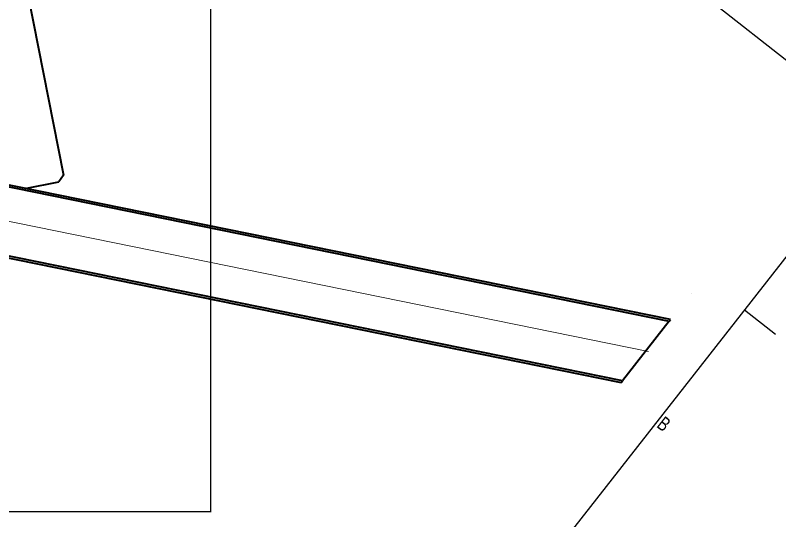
# Model space of a CAD drawing. Header units: millimetres. Extents: x -605 to 8012, y -2292 to 5879.
# Drawn here: x 1207 to 1886, y 823 to 1271 of the extents above; entities that cross this region are included whole.
import ezdxf

# ---------------------------------------------------------------- set-up
doc = ezdxf.new("R2010")
doc.units = ezdxf.units.MM
doc.header["$LTSCALE"] = 5
doc.layers.get('0').update_dxf_attribs({"lineweight": 25})
for name, color, linetype, lineweight in [('AM_5', 3, 'Continuous', 25), ('Arestas Visíveis', 7, 'Continuous', 35), ('Legenda', 7, 'Continuous', 25)]:
    doc.layers.add(name, color=color, linetype=linetype, lineweight=lineweight)
doc.layers.add('Linha de Centro', color=7, linetype='Continuous', lineweight=18, true_color=0x0000a0)
doc.styles.get("Standard").update_dxf_attribs({"font": 'SwissCL.ttf'})
doc.styles.add('Texto_2_5 - LNLS', font='SwissCL.ttf')
doc.dimstyles.new('Standard$0', dxfattribs={"dimscale": 5, "dimtxt": 0.18, "dimasz": 4.572, "dimexe": 0.18, "dimexo": 0.0625, "dimgap": 0.09, "dimtad": 0, "dimtih": 1, "dimtoh": 1, "dimdec": 4, "dimzin": 0, "dimdsep": 46, "dimtxsty": 'Standard', "dimblk": 'CLOSED', "dimcen": 0.09, "dimadec": 0, "dimazin": 0, "dimtfac": 1, "dimtdec": 4, "dimtofl": 0, "dimtmove": 0, "dimatfit": 3, "dimfxl": 1, "dimtolj": 1, "dimtzin": 0, "dimarcsym": 0})

# ---------------------------------------------------------------- blocks, each defined once
blk = doc.blocks.new('Borders A3')
at = {"layer": 'Legenda'}
for p, q in [((25, 287), (410, 287)), ((410, 287), (410, 10)), ((410, 247.5), (417, 247.5))]:
    blk.add_line(p, q, dxfattribs=at)
at = {"layer": 'Legenda', "color": 236, "true_color": 0x800040, "insert": (410.4, 222.75), "char_height": 2.5, "attachment_point": 4, "style": 'Texto_2_5 - LNLS'}
blk.add_mtext('B', dxfattribs=at)
blk = doc.blocks.new('*D28')
at = {"layer": 'AM_5', "color": 0, "lineweight": -2, "transparency": 16777216}
for p, q in [((695.81, 1387.69), (695.81, 830.59)), ((1380.4, 1387.69), (1380.4, 830.59)), ((695.99, 830.77), (1037.6, 830.77)), ((1380.22, 830.77), (1038.61, 830.77))]:
    blk.add_line(p, q, dxfattribs=at)
at = {"layer": 'AM_5', "color": 0, "transparency": 16777216}
for points in [[(695.99, 830.8), (695.99, 830.74), (695.81, 830.77)], [(1380.22, 830.8), (1380.22, 830.74), (1380.4, 830.77)]]:
    blk.add_solid(points, dxfattribs=at)
at = {"layer": 'Defpoints', "color": 0, "transparency": 16777216}
for p in [(695.81, 1387.75), (1380.4, 1387.75), (695.81, 830.77)]:
    blk.add_point(p, dxfattribs=at)
at = {"layer": 'AM_5', "color": 0, "transparency": 16777216, "insert": (1038.1, 830.77), "char_height": 0.18, "attachment_point": 5}
blk.add_mtext('\\A1;684.5834', dxfattribs=at)

msp = doc.modelspace()

# ---------------------------------------------------------------- linework, layer by layer
at = {"layer": 'Arestas Visíveis'}
for p, q in [((1210.11291, 1330.56824), (1249.7477, 1129.47706)), ((187.60904, 1324.89803), (1787.63926, 999.88855)), ((1788.78893, 1001.35572), (187.94081, 1326.53135)), ((175.30038, 1264.30218), (1744.98646, 945.45641)), ((1746.13613, 946.92359), (175.63215, 1265.93549)), ((1249.7477, 1129.47706), (1245.80897, 1123.60454)), ((1215.93862, 1117.71714), (1245.80897, 1123.60454)), ((1807.10767, 1024.76091), (1807.10015, 1024.72391)), ((1807.10015, 1024.72391), (1807.12619, 1024.75714)), ((1807.12619, 1024.75714), (1807.10767, 1024.76091)), ((1787.63926, 999.88855), (1746.13613, 946.92359)), ((1787.63926, 999.88855), (1788.78893, 1001.35572)), ((1744.98646, 945.45641), (1746.13613, 946.92359))]:
    msp.add_line(p, q, dxfattribs=at)
at = {"layer": 'Linha de Centro', "linetype": 'Continuous'}
msp.add_line((1769.33766, 972.90841), (179.17063, 1295.91442), dxfattribs=at)

# ---------------------------------------------------------------- block references
at = {"xscale": 5, "yscale": 5, "zscale": 5, "rotation": 321.9178935800178}
msp.add_blockref('Borders A3', (-522.57908, 1300.35432), dxfattribs=at)

# ---------------------------------------------------------------- dimensions: what is measured, and where the dimension line sits
at = {"layer": 'AM_5'}
dim = msp.add_linear_dim(base=(695.81165, 830.77223), p1=(1380.39509, 1387.75348), p2=(695.81165, 1387.75348), angle=0, dimstyle='Standard$0', override={"dimscale": 1, "dimasz": 0.18, "dimpost": ''}, dxfattribs=at)
dim.commit()
dim.dimension.update_dxf_attribs({"geometry": '*D28', "text_midpoint": (1038.10337, 830.77223)})

doc.saveas('drawing.dxf')
